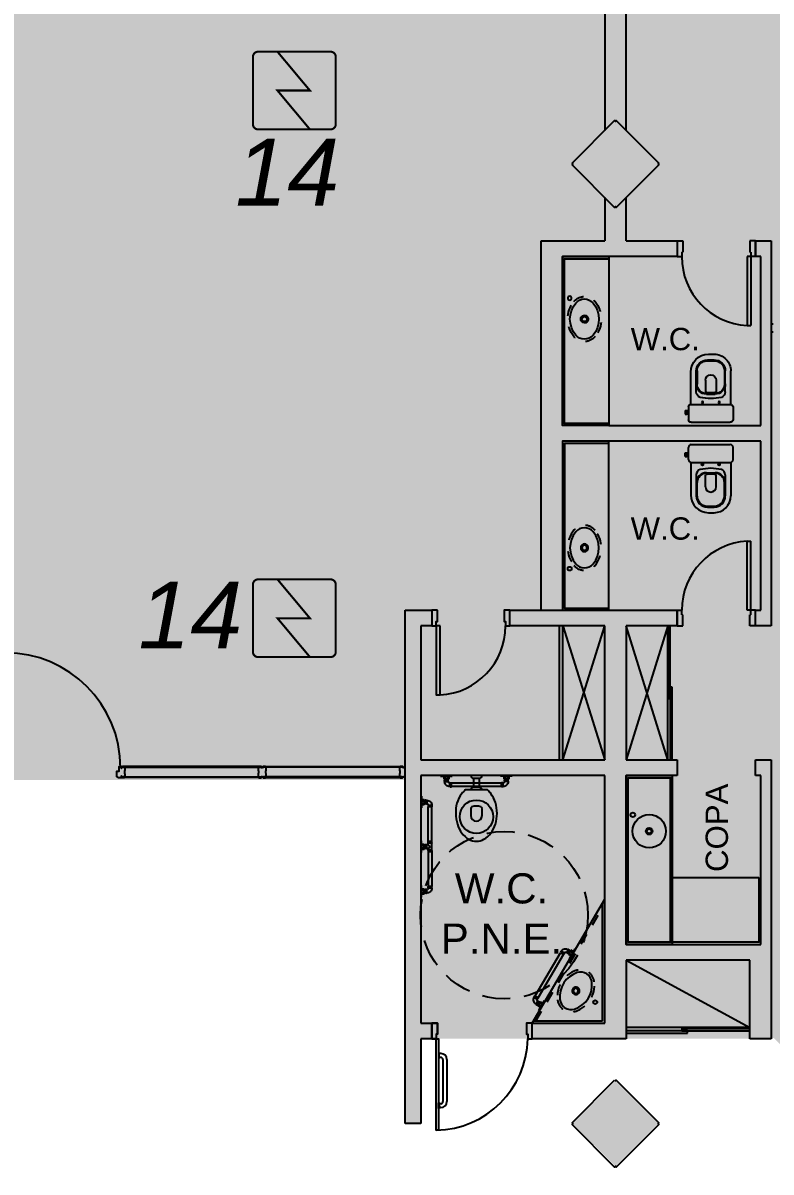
# Model space of a CAD drawing. Header units: metres. Extents: x -331 to 2982, y 362 to 2539.
# Drawn here: x 846.18 to 852.89, y 1326.38 to 1336.68 of the extents above; entities that cross this region are included whole.
import ezdxf

# ---------------------------------------------------------------- set-up
doc = ezdxf.new("R2010")
doc.units = ezdxf.units.M
for name, pattern in [('DASHED', [0.75, 0.5, -0.25]), ('HIDDEN', [0.375, 0.25, -0.125]), ('XR_BL2_3 PAV$0$HIDDEN', [0.375, 0.25, -0.125])]:
    doc.linetypes.add(name, pattern=pattern)
doc.layers.add('_salas', color=251, linetype='Continuous', plot=False)
for name, color, linetype in [('ALV', 251, 'Continuous'), ('CX', 251, 'Continuous'), ('DET. FUMAÇA', 1, 'Continuous'), ('Detector_antigo', 84, 'Continuous'), ('Est', 251, 'Continuous'), ('Mob', 251, 'Continuous'), ('Texto_Salas', 251, 'Continuous'), ('vid', 251, 'Continuous')]:
    doc.layers.add(name, color=color, linetype=linetype)
doc.styles.add('ARIAL', font='arial.ttf')
doc.styles.add('X3G_ENTITY_1416BAE9', font='arial.ttf', dxfattribs={"height": 0.6})

# ---------------------------------------------------------------- blocks, each defined once
blk = doc.blocks.new('W_BARRA_VASO_3ART2')
at = {"layer": 'Mob', "color": 0}
for p, q in [((0, 0), (0, -0.006)), ((0.103, 0), (0.103, -0.006)), ((0.4, 0), (0.4, -0.006)), ((0.503, 0), (0.503, -0.006)), ((0.8, 0), (0.8, -0.006)), ((0.903, 0), (0.903, -0.006)), ((0, -0.006), (0.103, -0.006)), ((0.03, -0.006), (0.03, -0.03)), ((0.03, -0.03), (0.073, -0.03)), ((0.035, -0.052), (0.035, -0.04)), ((0.035, -0.04), (0.068, -0.04)), ((0.068, -0.052), (0.035, -0.052)), ((0.035, -0.052), (0.036, -0.055)), ((0.036, -0.03), (0.036, -0.04)), ((0.036, -0.055), (0.067, -0.055)), ((0.041, -0.006), (0.041, -0.03)), ((0.062, -0.006), (0.062, -0.03)), ((0.067, -0.03), (0.067, -0.04)), ((0.068, -0.052), (0.067, -0.055)), ((0.068, -0.052), (0.068, -0.04)), ((0.073, -0.006), (0.073, -0.03)), ((0.083, -0.067), (0.081, -0.068)), ((0.081, -0.1), (0.081, -0.068)), ((0.083, -0.101), (0.081, -0.1)), ((0.083, -0.067), (0.083, -0.101)), ((0.083, -0.067), (0.095, -0.067)), ((0.083, -0.101), (0.095, -0.101)), ((0.095, -0.101), (0.095, -0.067)), ((0.405, -0.068), (0.095, -0.068)), ((0.405, -0.1), (0.095, -0.1)), ((0.503, -0.006), (0.4, -0.006)), ((0.405, -0.101), (0.405, -0.067)), ((0.417, -0.067), (0.405, -0.067)), ((0.417, -0.101), (0.405, -0.101)), ((0.417, -0.067), (0.417, -0.101)), ((0.417, -0.067), (0.42, -0.068)), ((0.417, -0.101), (0.42, -0.1)), ((0.42, -0.1), (0.42, -0.068)), ((0.436, -0.068), (0.42, -0.068)), ((0.483, -0.1), (0.42, -0.1)), ((0.43, -0.006), (0.43, -0.03)), ((0.473, -0.03), (0.43, -0.03)), ((0.435, -0.051), (0.435, -0.039)), ((0.468, -0.039), (0.435, -0.039)), ((0.435, -0.051), (0.436, -0.054)), ((0.435, -0.051), (0.468, -0.051)), ((0.436, -0.03), (0.436, -0.039)), ((0.467, -0.054), (0.436, -0.054)), ((0.436, -0.068), (0.436, -0.054)), ((0.441, -0.006), (0.441, -0.03)), ((0.462, -0.006), (0.462, -0.03)), ((0.467, -0.03), (0.467, -0.039)), ((0.468, -0.051), (0.467, -0.054)), ((0.467, -0.068), (0.467, -0.054)), ((0.483, -0.068), (0.467, -0.068)), ((0.468, -0.051), (0.468, -0.039)), ((0.473, -0.006), (0.473, -0.03)), ((0.486, -0.067), (0.483, -0.068)), ((0.483, -0.1), (0.483, -0.068)), ((0.486, -0.101), (0.483, -0.1)), ((0.486, -0.067), (0.486, -0.101)), ((0.486, -0.067), (0.498, -0.067)), ((0.486, -0.101), (0.498, -0.101)), ((0.498, -0.101), (0.498, -0.067)), ((0.498, -0.068), (0.808, -0.068)), ((0.498, -0.1), (0.808, -0.1)), ((0.903, -0.006), (0.8, -0.006)), ((0.808, -0.101), (0.808, -0.067)), ((0.82, -0.067), (0.808, -0.067)), ((0.82, -0.101), (0.808, -0.101)), ((0.82, -0.067), (0.82, -0.101)), ((0.82, -0.067), (0.822, -0.068)), ((0.82, -0.101), (0.822, -0.1)), ((0.822, -0.1), (0.822, -0.068)), ((0.83, -0.006), (0.83, -0.03)), ((0.873, -0.03), (0.83, -0.03)), ((0.868, -0.04), (0.835, -0.04)), ((0.835, -0.052), (0.835, -0.04)), ((0.835, -0.052), (0.868, -0.052)), ((0.835, -0.052), (0.836, -0.055)), ((0.836, -0.03), (0.836, -0.04)), ((0.867, -0.055), (0.836, -0.055)), ((0.841, -0.006), (0.841, -0.03)), ((0.862, -0.006), (0.862, -0.03)), ((0.867, -0.03), (0.867, -0.04)), ((0.868, -0.052), (0.867, -0.055)), ((0.868, -0.052), (0.868, -0.04)), ((0.873, -0.006), (0.873, -0.03))]:
    blk.add_line(p, q, dxfattribs=at)
for centre, radius, start, end in [((0.081, -0.055), 0.0453, 179.998, 270.002), ((0.081, -0.055), 0.0136, 179.5263, 270), ((0.452, -0.062), 0.0172, 202.6199, 337.3801), ((0.822, -0.055), 0.0136, 270, 0.4737), ((0.822, -0.055), 0.0453, 269.998, 0.002)]:
    blk.add_arc(centre, radius, start, end, dxfattribs=at)
blk = doc.blocks.new('DEF')
at = {"layer": 'Mob', "color": 0}
for p, q in [((0, 0.641), (0.006, 0.641)), ((0.006, 0.641), (0.006, 0.538)), ((0, 0.538), (0.006, 0.538)), ((0.006, 0.611), (0.03, 0.611)), ((0.006, 0.6), (0.03, 0.6)), ((0.006, 0.578), (0.03, 0.578)), ((0.006, 0.567), (0.03, 0.567)), ((0.03, 0.611), (0.03, 0.567)), ((0.03, 0.605), (0.04, 0.605)), ((0.03, 0.573), (0.04, 0.573)), ((0.04, 0.606), (0.04, 0.573)), ((0.052, 0.606), (0.04, 0.606)), ((0.052, 0.573), (0.04, 0.573)), ((0.052, 0.573), (0.052, 0.606)), ((0.052, 0.606), (0.055, 0.605)), ((0.052, 0.573), (0.055, 0.573)), ((0.055, 0.605), (0.055, 0.573)), ((0.067, 0.557), (0.068, 0.56)), ((0.067, 0.557), (0.101, 0.557)), ((0.067, 0.557), (0.067, 0.545)), ((0.101, 0.545), (0.067, 0.545)), ((0.1, 0.56), (0.068, 0.56)), ((0.068, 0.095), (0.068, 0.545)), ((0.101, 0.557), (0.1, 0.56)), ((0.1, 0.095), (0.1, 0.545)), ((0.101, 0.557), (0.101, 0.545)), ((0, 0.103), (0.006, 0.103)), ((0.006, 0), (0.006, 0.103)), ((0, 0), (0.006, 0)), ((0.006, 0.073), (0.03, 0.073)), ((0.006, 0.062), (0.03, 0.062)), ((0.006, 0.041), (0.03, 0.041)), ((0.006, 0.03), (0.03, 0.03)), ((0.03, 0.03), (0.03, 0.073)), ((0.03, 0.067), (0.04, 0.067)), ((0.03, 0.036), (0.04, 0.036)), ((0.052, 0.068), (0.04, 0.068)), ((0.04, 0.035), (0.04, 0.068)), ((0.052, 0.035), (0.04, 0.035)), ((0.052, 0.068), (0.052, 0.035)), ((0.052, 0.068), (0.055, 0.067)), ((0.052, 0.035), (0.055, 0.036)), ((0.055, 0.036), (0.055, 0.067)), ((0.101, 0.095), (0.067, 0.095)), ((0.067, 0.083), (0.067, 0.095)), ((0.067, 0.083), (0.101, 0.083)), ((0.067, 0.083), (0.068, 0.081)), ((0.1, 0.081), (0.068, 0.081)), ((0.101, 0.083), (0.1, 0.081)), ((0.101, 0.083), (0.101, 0.095))]:
    blk.add_line(p, q, dxfattribs=at)
for centre, radius, start, end in [((0.055, 0.56), 0.0136, 0, 90.4737), ((0.055, 0.56), 0.0453, 359.998, 90.002), ((0.055, 0.081), 0.0136, 269.5263, 0), ((0.055, 0.081), 0.0453, 269.998, 0.002)]:
    blk.add_arc(centre, radius, start, end, dxfattribs=at)
blk = doc.blocks.new('XR_BL2_3 PAV$0$VOG13')
at = {"layer": 'Mob'}
for p, q in [((-23, -8.8), (-21.5, -8.8)), ((-23, -12.2), (-23, -8.8)), ((-21.5, -12.2), (-21.5, -8.8)), ((-21.5, -9), (-20, -9)), ((-20, -15), (-20, -4)), ((-17.5, -1.5), (17.5, -1.5)), ((20, -15), (20, -4)), ((-23, -12.2), (-21.5, -12.2)), ((-21.5, -12), (-20, -12)), ((-18, -17.4), (-18, -46.5)), ((-17.5, -17.5), (17.5, -17.5)), ((18, -17.4), (18, -47.5)), ((-13, -28.6), (-13, -35.9)), ((-4.8, -39.2), (-4.8, -28.6)), ((-3.8, -26.7), (3.8, -26.7)), ((-3.8, -27.1), (3.8, -27.1)), ((4.8, -39.2), (4.8, -28.6)), ((13, -28.6), (13, -35.9)), ((-13, -35.9), (-13, -47.5)), ((-12.2, -47.6), (-12.2, -35.6)), ((12.2, -47.6), (12.2, -35.6)), ((13, -35.9), (13, -47.5)), ((-3.3, -56.6), (3.2, -56.6)), ((-3, -57.5), (3, -57.5)), ((-2, -62.5), (3, -62.5))]:
    blk.add_line(p, q, dxfattribs=at)
for centre in [(-7.5, -19.4), (7.5, -19.4)]:
    blk.add_circle(centre, 0.75, dxfattribs=at)
for centre, radius, start, end in [((-17.5, -4), 2.5, 90, 180), ((17.5, -4), 2.5, 0, 90), ((-17.5, -15), 2.5, 180, 270), ((17.5, -15), 2.5, 270, 0), ((-7.8, -28.7), 5.19, 109.3784, 179.5279), ((-3.8, -35.9), 9.2, 90, 180), ((-3.8, -35.6), 8.5, 90, 180), ((5.6, -107.1), 84.6, 93.7724, 100.2788), ((-0.9, -40.3), 12.4, 85.9075, 108.4979), ((-5.6, -107.1), 84.6, 79.7212, 86.2276), ((0.9, -40.3), 12.4, 71.5021, 94.0925), ((3.8, -35.9), 9.2, 0, 90), ((3.8, -35.6), 8.5, 0, 90), ((7.8, -28.7), 5.19, 0.4721, 70.6216), ((0, -39.2), 4.8, 180, 0), ((-2, -46.5), 16, 180, 270), ((-3, -47.5), 10, 180, 270), ((-3.3, -47.6), 9, 180, 270), ((3, -47.5), 10, 270, 0), ((3, -47.5), 15, 270, 0), ((3.2, -47.6), 9, 270, 0)]:
    blk.add_arc(centre, radius, start, end, dxfattribs=at)
blk = doc.blocks.new('XR_BL2_3 PAV$0$CUB_EMB_L5917')
at = {"layer": 'Mob', "linetype": 'XR_BL2_3 PAV$0$HIDDEN', "ltscale": 0.05}
for points in [[(0.157, 0.292, 0.358975), (-0.157, 0.292)], [(-0.157, 0.292, 0.471699), (-0.157, 0.103)], [(0.157, 0.103, 0.472393), (0.157, 0.292)], [(-0.157, 0.103, 0.359179), (0.157, 0.103)]]:
    blk.add_lwpolyline(points, format="xyb", dxfattribs=at)
at = {"layer": 'Mob'}
for points in [[(0.143, 0.276, 0.358974), (-0.143, 0.276)], [(-0.143, 0.276, 0.471701), (-0.143, 0.119)], [(0, 0.22, 1), (0, 0.175)], [(0, 0.175, 1), (0, 0.22)], [(0.143, 0.119, 0.472527), (0.143, 0.276)], [(-0.143, 0.119, 0.359169), (0.143, 0.119)]]:
    blk.add_lwpolyline(points, format="xyb", dxfattribs=at)
blk.add_lwpolyline([(0.034, 0.198, 1.732057), (-0.017, 0.168, 0.577348)], format="xyb", close=True, dxfattribs=at)
blk.add_circle((0.187, 0.065), 0.0175, dxfattribs=at)
blk = doc.blocks.new('Detector de fumaça')
at = {"layer": 'DET. FUMAÇA', "linetype": 'Continuous', "lineweight": 15, "const_width": 0.0187}
blk.add_lwpolyline([(774.599, 539.816), (775.249, 539.816, -0.414214), (775.296, 539.769), (775.296, 539.167, -0.414214), (775.249, 539.12), (774.599, 539.12, -0.414214), (774.553, 539.167), (774.553, 539.769, -0.414214)], format="xyb", close=True, dxfattribs=at)
blk.add_lwpolyline([(774.773, 539.816), (775.064, 539.468), (774.773, 539.468), (775.064, 539.12)], dxfattribs=at)

msp = doc.modelspace()

# ---------------------------------------------------------------- hatches: boundary and pattern name
at = {"layer": '_salas', "transparency": 33554559}
h = msp.add_hatch(color=256, dxfattribs=at)
h.dxf.hatch_style = 1
h.paths.add_polyline_path([(870.379, 1337.729), (851.629, 1337.729), (851.629, 1339.284), (851.299, 1339.284), (851.299, 1337.729), (840.564, 1337.729), (840.564, 1339.284), (840.234, 1339.284), (840.234, 1337.729), (765.239, 1337.729), (765.239, 1326.38), (765.429, 1326.38), (765.429, 1326.577), (765.615, 1326.764), (769.35, 1326.765), (769.383, 1326.773), (769.434, 1326.814), (770.192, 1327.57), (770.205, 1327.583), (770.229, 1327.574), (771.624, 1327.574), (773.019, 1327.574), (773.043, 1327.583), (773.056, 1327.57), (773.814, 1326.814), (773.866, 1326.773), (773.898, 1326.765), (777.527, 1326.765), (777.867, 1326.425), (777.874, 1326.432), (778.221, 1326.765), (781.85, 1326.765), (781.882, 1326.773), (781.934, 1326.814), (782.692, 1327.57), (782.705, 1327.583), (782.729, 1327.574), (784.124, 1327.574), (785.519, 1327.574), (785.543, 1327.583), (785.556, 1327.57), (786.314, 1326.814), (786.365, 1326.773), (786.398, 1326.765), (790.027, 1326.765), (790.367, 1326.425), (790.374, 1326.432), (790.721, 1326.765), (794.35, 1326.765), (794.382, 1326.773), (794.434, 1326.814), (795.191, 1327.57), (795.205, 1327.583), (795.229, 1327.574), (796.624, 1327.574), (798.019, 1327.574), (798.043, 1327.583), (798.056, 1327.57), (798.814, 1326.814), (798.865, 1326.773), (798.898, 1326.765), (802.527, 1326.765), (802.867, 1326.425), (802.874, 1326.432), (803.221, 1326.765), (806.85, 1326.765), (806.882, 1326.773), (806.934, 1326.814), (807.691, 1327.57), (807.705, 1327.583), (807.729, 1327.574), (809.124, 1327.574), (810.519, 1327.574), (810.543, 1327.583), (810.556, 1327.57), (811.314, 1326.814), (811.365, 1326.773), (811.398, 1326.765), (815.027, 1326.765), (815.367, 1326.425), (815.374, 1326.432), (815.721, 1326.765), (819.35, 1326.765), (819.382, 1326.773), (819.434, 1326.814), (820.191, 1327.57), (820.204, 1327.583), (820.229, 1327.574), (821.624, 1327.574), (823.019, 1327.574), (823.043, 1327.583), (823.056, 1327.57), (823.814, 1326.814), (823.865, 1326.773), (823.898, 1326.765), (827.528, 1326.765), (827.867, 1326.425), (827.874, 1326.432), (828.221, 1326.765), (831.85, 1326.765), (831.883, 1326.773), (831.935, 1326.814), (832.692, 1327.57), (832.705, 1327.583), (832.729, 1327.574), (834.124, 1327.574), (835.519, 1327.574), (835.544, 1327.583), (835.557, 1327.57), (836.314, 1326.814), (836.366, 1326.773), (836.398, 1326.765), (840.042, 1326.765), (840.374, 1326.432), (840.756, 1326.814), (840.474, 1327.096), (840.474, 1328.054), (841.234, 1328.054), (841.234, 1329.894), (849.608, 1329.894), (849.608, 1326.814), (849.748, 1326.814), (849.748, 1327.574), (851.494, 1327.574), (852.889, 1327.574), (852.913, 1327.583), (852.926, 1327.57), (853.684, 1326.814), (853.736, 1326.773), (853.768, 1326.765), (857.397, 1326.765), (857.737, 1326.425), (857.744, 1326.432), (858.091, 1326.765), (861.72, 1326.765), (861.752, 1326.773), (861.804, 1326.814), (862.562, 1327.57), (862.575, 1327.583), (862.599, 1327.574), (863.994, 1327.574), (865.389, 1327.574), (865.413, 1327.583), (865.426, 1327.57), (866.184, 1326.814), (866.235, 1326.773), (866.268, 1326.765), (870.003, 1326.764), (870.189, 1326.577), (870.189, 1326.38), (870.379, 1326.38), (870.379, 1326.38)])
h = msp.add_hatch(color=256, dxfattribs=at)
h.dxf.hatch_style = 1
h.paths.add_polyline_path([(834.124, 1327.196), (833.742, 1326.814), (834.124, 1326.432), (834.506, 1326.814)])
h.paths.add_polyline_path([(845.626, 1326.814), (845.244, 1327.196), (844.862, 1326.814), (845.244, 1326.432)])
h.paths.add_polyline_path([(851.494, 1327.196), (851.112, 1326.814), (851.494, 1326.432), (851.876, 1326.814)])
h.paths.add_polyline_path([(863.994, 1326.432), (864.376, 1326.814), (863.994, 1327.196), (863.612, 1326.814)])

# ---------------------------------------------------------------- linework, layer by layer
at = {"layer": 'ALV', "color": 251}
for p, q in [((850.829, 1334.724), (851.399, 1334.724)), ((850.829, 1331.414), (850.829, 1334.724)), ((851.589, 1334.724), (852.049, 1334.724)), ((852.049, 1334.724), (852.049, 1334.584)), ((852.749, 1334.584), (852.749, 1334.724)), ((852.749, 1334.724), (852.889, 1334.724)), ((852.889, 1334.724), (852.889, 1331.274)), ((852.049, 1334.584), (851.019, 1334.584)), ((851.019, 1334.584), (851.019, 1333.069)), ((852.799, 1334.584), (852.749, 1334.584)), ((852.799, 1333.069), (852.799, 1334.584)), ((851.434, 1333.069), (852.799, 1333.069)), ((851.019, 1332.929), (851.019, 1331.414)), ((852.799, 1332.929), (851.434, 1332.929)), ((852.799, 1331.414), (852.799, 1332.929)), ((849.608, 1326.814), (849.608, 1331.414)), ((849.608, 1331.414), (849.608, 1331.414)), ((849.608, 1331.414), (849.848, 1331.414)), ((849.848, 1331.414), (849.848, 1331.274)), ((850.548, 1331.274), (850.548, 1331.414)), ((850.548, 1331.414), (852.049, 1331.414)), ((852.049, 1331.414), (852.049, 1331.274)), ((852.749, 1331.274), (852.749, 1331.414)), ((852.749, 1331.414), (852.799, 1331.414)), ((849.848, 1331.274), (849.748, 1331.274)), ((849.748, 1331.274), (849.748, 1330.074)), ((851.399, 1331.274), (850.548, 1331.274)), ((851.399, 1330.074), (851.399, 1331.274)), ((852.049, 1331.274), (851.589, 1331.274)), ((851.589, 1331.274), (851.589, 1330.074)), ((852.889, 1331.274), (852.749, 1331.274)), ((849.748, 1330.074), (851.399, 1330.074)), ((851.589, 1330.074), (852.049, 1330.074)), ((852.049, 1330.074), (852.049, 1329.934)), ((852.749, 1329.934), (852.749, 1330.074)), ((852.749, 1330.074), (852.889, 1330.074)), ((852.889, 1330.074), (852.889, 1327.574)), ((851.399, 1329.934), (849.748, 1329.934)), ((849.748, 1329.934), (849.748, 1327.714)), ((851.399, 1327.714), (851.399, 1329.934)), ((852.049, 1329.934), (851.589, 1329.934)), ((851.589, 1329.934), (851.589, 1328.419)), ((852.799, 1329.934), (852.749, 1329.934)), ((852.799, 1328.419), (852.799, 1329.934)), ((851.589, 1328.419), (852.799, 1328.419)), ((852.699, 1328.279), (851.589, 1328.279)), ((851.589, 1328.279), (851.589, 1327.574)), ((852.699, 1327.574), (852.699, 1328.279)), ((849.748, 1327.714), (849.848, 1327.714)), ((849.848, 1327.714), (849.848, 1327.574)), ((850.748, 1327.574), (850.748, 1327.714)), ((850.748, 1327.714), (851.399, 1327.714)), ((849.848, 1327.574), (849.748, 1327.574)), ((849.748, 1327.574), (849.748, 1326.814)), ((851.589, 1327.574), (850.748, 1327.574)), ((852.889, 1327.574), (852.699, 1327.574)), ((849.748, 1326.814), (849.608, 1326.814))]:
    msp.add_line(p, q, dxfattribs=at)
for points in [[(851.589, 1335.715), (851.589, 1337.689), (851.629, 1337.689), (851.629, 1339.274), (851.619, 1339.274), (851.619, 1339.284), (851.309, 1339.284), (851.309, 1339.274), (851.299, 1339.274), (851.299, 1337.689), (851.339, 1337.689), (851.339, 1337.539), (851.399, 1337.539), (851.399, 1335.715)], [(851.399, 1335.113), (851.399, 1334.724)], [(851.589, 1334.724), (851.589, 1335.113)]]:
    msp.add_lwpolyline(points, dxfattribs=at)
at = {"layer": 'CX'}
for p, q in [((852.049, 1334.724), (852.049, 1334.584)), ((852.049, 1334.724), (852.099, 1334.724)), ((852.099, 1334.724), (852.099, 1334.624)), ((852.699, 1334.724), (852.699, 1334.624)), ((852.749, 1334.724), (852.699, 1334.724)), ((852.749, 1334.724), (852.749, 1334.584)), ((852.049, 1334.584), (852.089, 1334.584)), ((852.089, 1334.624), (852.099, 1334.624)), ((852.089, 1334.624), (852.089, 1334.584)), ((852.674, 1334.584), (852.674, 1333.965)), ((852.709, 1334.584), (852.674, 1334.584)), ((852.709, 1334.624), (852.699, 1334.624)), ((852.709, 1334.624), (852.709, 1334.584)), ((852.709, 1334.584), (852.709, 1333.965)), ((852.749, 1334.584), (852.709, 1334.584)), ((852.674, 1333.965), (852.709, 1333.965)), ((852.674, 1331.414), (852.674, 1332.033)), ((852.674, 1332.033), (852.709, 1332.033)), ((852.709, 1331.414), (852.709, 1332.033)), ((852.049, 1331.274), (852.049, 1331.414)), ((852.049, 1331.414), (852.089, 1331.414)), ((852.089, 1331.374), (852.089, 1331.414)), ((852.089, 1331.374), (852.099, 1331.374)), ((852.099, 1331.274), (852.099, 1331.374)), ((852.709, 1331.414), (852.674, 1331.414)), ((852.699, 1331.274), (852.699, 1331.374)), ((852.709, 1331.374), (852.699, 1331.374)), ((852.709, 1331.374), (852.709, 1331.414)), ((852.749, 1331.414), (852.709, 1331.414)), ((852.749, 1331.274), (852.749, 1331.414)), ((852.049, 1331.274), (852.099, 1331.274)), ((852.749, 1331.274), (852.699, 1331.274))]:
    msp.add_line(p, q, dxfattribs=at)
at = {"layer": 'CX', "color": 251}
for p, q in [((849.928, 1327.442), (849.913, 1327.442)), ((849.928, 1327.407), (849.913, 1327.407)), ((849.948, 1327.387), (849.948, 1327.012)), ((849.983, 1327.387), (849.983, 1327.012)), ((849.928, 1326.992), (849.913, 1326.992)), ((849.928, 1326.957), (849.913, 1326.957))]:
    msp.add_line(p, q, dxfattribs=at)
at = {"layer": 'CX', "color": 251, "linetype": 'Continuous'}
msp.add_lwpolyline([(852.907, 1333.979), (852.889, 1333.979), (852.889, 1333.913), (852.889, 1333.909), (852.907, 1333.909)], dxfattribs=at)
at = {"layer": 'CX', "color": 251}
for points in [[(849.898, 1331.414), (849.848, 1331.414), (849.848, 1331.274), (849.888, 1331.274), (849.888, 1331.314), (849.898, 1331.314)], [(850.548, 1331.414), (850.498, 1331.414), (850.498, 1331.314), (850.508, 1331.314), (850.508, 1331.274), (850.548, 1331.274)], [(849.923, 1331.274), (849.888, 1331.274), (849.888, 1330.655), (849.923, 1330.655)], [(849.848, 1327.714), (849.898, 1327.714), (849.898, 1327.614), (849.888, 1327.614), (849.888, 1327.574), (849.848, 1327.574)], [(850.748, 1327.714), (850.698, 1327.714), (850.698, 1327.614), (850.708, 1327.614), (850.708, 1327.574), (850.748, 1327.574)], [(849.888, 1327.574), (849.908, 1327.574), (849.908, 1326.754), (849.888, 1326.754)], [(849.913, 1327.449), (849.908, 1327.449), (849.908, 1327.399), (849.913, 1327.399)], [(849.913, 1326.949), (849.908, 1326.949), (849.908, 1326.999), (849.913, 1326.999)]]:
    msp.add_lwpolyline(points, close=True, dxfattribs=at)
for points in [[(847.065, 1329.92), (847.065, 1329.927), (847.063, 1329.927), (847.063, 1329.918, -0.422579), (847.059, 1329.913), (847.04, 1329.913, -0.414214), (847.024, 1329.929), (847.024, 1329.971, -0.414214), (847.026, 1329.973), (847.033, 1329.973), (847.032, 1329.971), (847.038, 1329.971), (847.036, 1329.973), (847.044, 1329.973), (847.044, 1330.013, -0.414214), (847.046, 1330.015), (847.058, 1330.015, -0.414214), (847.063, 1330.01), (847.063, 1329.999), (847.065, 1329.999), (847.065, 1330.009, -0.439162), (847.071, 1330.015), (847.089, 1330.015, -0.414214), (847.09, 1330.014), (847.09, 1330.014), (847.075, 1330.014), (847.075, 1330.007), (847.089, 1330.007, -0.322891), (847.095, 1330.001), (847.095, 1329.981, -0.13729), (847.094, 1329.978), (847.093, 1329.976, 0.13729), (847.092, 1329.973), (847.092, 1329.964), (847.092, 1329.955, 0.13729), (847.093, 1329.953), (847.094, 1329.95, -0.13729), (847.095, 1329.948), (847.095, 1329.927, -0.322891), (847.089, 1329.922), (847.075, 1329.922), (847.075, 1329.915), (847.09, 1329.915), (847.09, 1329.914, -0.414214), (847.089, 1329.913), (847.071, 1329.913, -0.439162)], [(848.329, 1330.006), (848.325, 1330.006, 0.414214), (848.322, 1330.003), (848.322, 1330.009, 0.439162), (848.316, 1330.015), (848.298, 1330.015, 0.414214), (848.297, 1330.014), (848.297, 1330.014), (848.312, 1330.014), (848.312, 1330.007), (848.297, 1330.007, 0.322891), (848.292, 1330.001), (848.292, 1329.981, 0.13729), (848.292, 1329.978), (848.294, 1329.976, -0.13729), (848.295, 1329.973), (848.295, 1329.964), (848.295, 1329.955, -0.13729), (848.294, 1329.953), (848.292, 1329.95, 0.13729), (848.292, 1329.948), (848.292, 1329.927, 0.322891), (848.297, 1329.922), (848.312, 1329.922), (848.312, 1329.915), (848.297, 1329.915), (848.297, 1329.914, 0.414214), (848.298, 1329.913), (848.316, 1329.913, 0.439162), (848.322, 1329.92), (848.322, 1329.925, 0.414214), (848.325, 1329.922), (848.329, 1329.922, 0.414214), (848.332, 1329.925), (848.332, 1329.92, 0.439162), (848.338, 1329.913), (848.356, 1329.913, 0.414214), (848.357, 1329.914), (848.357, 1329.915), (848.342, 1329.915), (848.342, 1329.922), (848.357, 1329.922, 0.322891), (848.363, 1329.927), (848.363, 1329.948, 0.13729), (848.362, 1329.95), (848.36, 1329.953, -0.13729), (848.36, 1329.955), (848.36, 1329.964), (848.36, 1329.973, -0.13729), (848.36, 1329.976), (848.362, 1329.978, 0.13729), (848.363, 1329.981), (848.363, 1330.001, 0.322891), (848.357, 1330.007), (848.342, 1330.007), (848.342, 1330.014), (848.357, 1330.014), (848.357, 1330.014, 0.414214), (848.356, 1330.015), (848.338, 1330.015, 0.439162), (848.332, 1330.009), (848.332, 1330.003, 0.414214)], [(849.608, 1330.006), (849.593, 1330.006, 0.414214), (849.59, 1330.003), (849.59, 1330.009, 0.439162), (849.584, 1330.015), (849.566, 1330.015, 0.414214), (849.565, 1330.014), (849.565, 1330.014), (849.58, 1330.014), (849.58, 1330.007), (849.565, 1330.007, 0.322891), (849.559, 1330.001), (849.559, 1329.981, 0.13729), (849.56, 1329.978), (849.561, 1329.976, -0.13729), (849.562, 1329.973), (849.562, 1329.964), (849.562, 1329.955, -0.13729), (849.561, 1329.953), (849.56, 1329.95, 0.13729), (849.559, 1329.948), (849.559, 1329.927, 0.322891), (849.565, 1329.922), (849.58, 1329.922), (849.58, 1329.915), (849.565, 1329.915), (849.565, 1329.914, 0.414214), (849.566, 1329.913), (849.584, 1329.913, 0.439162), (849.59, 1329.92), (849.59, 1329.925, 0.414214), (849.593, 1329.922), (849.608, 1329.922)]]:
    msp.add_lwpolyline(points, format="xyb", close=True, dxfattribs=at)
msp.add_lwpolyline([(849.898, 1327.614), (849.898, 1327.714), (849.848, 1327.714), (849.848, 1327.574), (849.888, 1327.574)], dxfattribs=at)
at = {"layer": 'CX', "color": 251, "true_color": 0x606060}
for centre, start, end in [((852.709, 1334.584), 180, 266.7638), ((852.709, 1331.414), 93.2362, 180)]:
    msp.add_arc(centre, 0.62, start, end, dxfattribs=at)
at = {"layer": 'CX', "color": 251}
for centre, radius, start, end in [((849.888, 1331.274), 0.62, 273.2362, 0), ((846.027, 1330.003), 1.03, 0, 90), ((849.872, 1327.59), 0.836, 271.0931, 358.9069), ((849.928, 1327.387), 0.055, 0, 90), ((849.928, 1327.387), 0.02, 0, 90), ((849.928, 1327.012), 0.055, 270, 0), ((849.928, 1327.012), 0.02, 270, 0)]:
    msp.add_arc(centre, radius, start, end, dxfattribs=at)
at = {"layer": 'Est', "color": 251}
for points in [[(851.494, 1335.032), (851.494, 1335.032), (851.487, 1335.025), (851.105, 1335.407), (851.112, 1335.414), (851.105, 1335.421), (851.487, 1335.803), (851.494, 1335.796), (851.494, 1335.796)], [(851.494, 1335.032), (851.494, 1335.032), (851.501, 1335.025), (851.883, 1335.407), (851.876, 1335.414), (851.883, 1335.421), (851.501, 1335.803), (851.494, 1335.796), (851.494, 1335.796)]]:
    msp.add_lwpolyline(points, dxfattribs=at)
msp.add_lwpolyline([(851.487, 1327.203), (851.494, 1327.196), (851.501, 1327.203), (851.883, 1326.821), (851.876, 1326.814), (851.883, 1326.807), (851.501, 1326.425), (851.494, 1326.432), (851.487, 1326.425), (851.105, 1326.807), (851.112, 1326.814), (851.105, 1326.821)], close=True, dxfattribs=at)
at = {"layer": 'Mob', "color": 251}
for p, q in [((850.994, 1330.074), (850.994, 1331.274)), ((851.024, 1330.074), (851.024, 1331.274)), ((851.024, 1330.074), (851.399, 1331.274)), ((851.024, 1331.274), (851.399, 1330.074)), ((851.964, 1330.074), (851.589, 1331.274)), ((851.964, 1331.274), (851.589, 1330.074)), ((851.964, 1330.074), (851.964, 1331.274)), ((850.223, 1329.909), (850.223, 1329.829)), ((850.272, 1329.909), (850.272, 1329.829)), ((852.004, 1329.019), (852.779, 1329.019)), ((850.748, 1327.714), (851.399, 1328.824)), ((851.379, 1327.734), (851.379, 1328.79)), ((851.589, 1328.279), (852.699, 1327.674)), ((850.759, 1327.734), (851.379, 1327.734)), ((852.699, 1327.674), (851.589, 1327.674))]:
    msp.add_line(p, q, dxfattribs=at)
at = {"layer": 'Mob', "color": 251, "ltscale": 0.05}
msp.add_line((851.984, 1329.914), (851.984, 1328.439), dxfattribs=at)
at = {"layer": 'Mob', "color": 251, "linetype": 'DASHED', "ltscale": 0.05}
msp.add_line((850.782, 1327.734), (851.379, 1328.751), dxfattribs=at)
at = {"layer": 'Mob', "color": 251}
for points in [[(851.434, 1333.069), (851.434, 1333.069), (851.019, 1333.069), (851.019, 1334.584), (851.434, 1334.584), (851.434, 1333.069)], [(851.434, 1333.089), (851.039, 1333.089), (851.039, 1334.564), (851.434, 1334.564)], [(851.434, 1332.929), (851.434, 1332.929), (851.019, 1332.929), (851.019, 1331.414), (851.434, 1331.414), (851.434, 1332.929)], [(851.434, 1332.909), (851.039, 1332.909), (851.039, 1331.434), (851.434, 1331.434)], [(852.004, 1328.419), (852.004, 1328.419), (851.589, 1328.419), (851.589, 1329.934), (852.004, 1329.934), (852.004, 1328.419)], [(852.779, 1329.019), (852.779, 1328.439), (851.609, 1328.439), (851.609, 1329.914), (852.004, 1329.914)]]:
    msp.add_lwpolyline(points, dxfattribs=at)
for points in [[(851.984, 1331.274), (851.964, 1331.274), (851.964, 1330.624), (851.984, 1330.624)], [(852.004, 1330.724), (851.984, 1330.724), (851.984, 1330.074), (852.004, 1330.074)], [(852.139, 1327.624), (852.139, 1327.644), (851.589, 1327.644), (851.589, 1327.624)], [(852.699, 1327.644), (852.699, 1327.664), (852.089, 1327.664), (852.089, 1327.644)]]:
    msp.add_lwpolyline(points, close=True, dxfattribs=at)
for points in [[(850.198, 1329.934, 0.414214), (850.223, 1329.909), (850.273, 1329.909, 0.414483), (850.297, 1329.934)], [(850.297, 1329.804, 0.414483), (850.273, 1329.829), (850.223, 1329.829, 0.414214), (850.198, 1329.804)]]:
    msp.add_lwpolyline(points, format="xyb", dxfattribs=at)
for points in [[(850.347, 1329.804), (850.148, 1329.804, 0.056984), (850.117, 1329.771, 0.085116), (850.073, 1329.685, 0.090221), (850.063, 1329.594, 0.074494), (850.077, 1329.496, 0.085116), (850.117, 1329.418, 0.106255), (850.18, 1329.362, 0.128271), (850.248, 1329.344, 0.128271), (850.315, 1329.362, 0.106255), (850.378, 1329.418, 0.085116), (850.418, 1329.496, 0.074494), (850.433, 1329.594, 0.074494), (850.418, 1329.693, 0.085116), (850.378, 1329.771, 0.056984)], [(850.298, 1329.639, 0.326276), (850.287, 1329.653, 0.155871), (850.208, 1329.653, 0.326276), (850.198, 1329.639), (850.198, 1329.574, 1), (850.298, 1329.574)]]:
    msp.add_lwpolyline(points, format="xyb", close=True, dxfattribs=at)
for centre, radius in [((850.248, 1329.564), 0.15), ((851.65, 1329.581), 0.0203), ((851.797, 1329.434), 0.15), ((851.797, 1329.434), 0.0303), ((851.797, 1329.434), 0.0203), ((851.313, 1327.902), 0.0175)]:
    msp.add_circle(centre, radius, dxfattribs=at)
at = {"layer": 'Mob', "color": 251, "linetype": 'HIDDEN'}
msp.add_circle((850.497, 1328.682), 0.75, dxfattribs=at)
at = {"layer": 'Mob', "color": 251, "linetype": 'DASHED', "ltscale": 0.05}
for centre, radius, start, end in [((851.22, 1327.953), 0.247, 107.905, 186.8924), ((851.182, 1328.07), 0.123, 6.9339, 107.9467), ((851.059, 1328.055), 0.247, 287.905, 6.9338), ((851.097, 1327.938), 0.123, 186.8272, 287.9702)]:
    msp.add_arc(centre, radius, start, end, dxfattribs=at)
at = {"layer": 'Mob', "color": 251}
for centre, radius, start, end in [((851.22, 1327.953), 0.225, 107.8994, 186.8867), ((851.182, 1328.07), 0.102, 6.936, 107.9491), ((851.059, 1328.055), 0.225, 287.905, 6.9318), ((851.139, 1328.004), 0.0336, 357.3983, 237.3987), ((851.139, 1328.004), 0.0227, 147.3987, 327.3987), ((851.139, 1328.004), 0.0227, 327.3987, 147.3987), ((851.139, 1328.004), 0.0336, 237.3987, 357.3983), ((851.097, 1327.938), 0.102, 186.802, 287.97)]:
    msp.add_arc(centre, radius, start, end, dxfattribs=at)
at = {"layer": 'vid', "color": 251}
for p, q in [((848.312, 1330.014), (847.075, 1330.014)), ((848.342, 1330.014), (849.58, 1330.014)), ((849.58, 1330.014), (849.58, 1330.008)), ((847.075, 1330.008), (848.312, 1330.008)), ((847.075, 1329.921), (848.312, 1329.921)), ((848.312, 1329.915), (847.075, 1329.915)), ((849.58, 1330.008), (848.342, 1330.008)), ((849.58, 1329.921), (848.342, 1329.921)), ((848.342, 1329.915), (849.58, 1329.915)), ((849.58, 1329.915), (849.58, 1329.921))]:
    msp.add_line(p, q, dxfattribs=at)

# ---------------------------------------------------------------- block references
at = {"layer": 'DET. FUMAÇA', "linetype": 'Continuous', "lineweight": 0}
for p in [(73.691, 796.604), (73.691, 791.875)]:
    msp.add_blockref('Detector de fumaça', p, dxfattribs=at)
at = {"layer": 'Mob', "color": 251, "extrusion": (0, 0, -1), "zscale": -1, "rotation": 90}
msp.add_blockref('XR_BL2_3 PAV$0$CUB_EMB_L5917', (-851.019, 1334.024), dxfattribs=at)
at = {"layer": 'Mob', "color": 251, "extrusion": (0, 0, -1), "xscale": 0.01000000000021828, "yscale": 0.01000000000021828, "zscale": -0.01000000000021828, "rotation": 180}
msp.add_blockref('XR_BL2_3 PAV$0$VOG13', (-852.349, 1333.084), dxfattribs=at)
at = {"layer": 'Mob', "color": 251, "xscale": 0.01000000000021828, "yscale": 0.01000000000021828, "zscale": 0.01000000000021828}
msp.add_blockref('XR_BL2_3 PAV$0$VOG13', (852.349, 1332.914), dxfattribs=at)
at = {"layer": 'Mob', "color": 251, "rotation": 270}
msp.add_blockref('XR_BL2_3 PAV$0$CUB_EMB_L5917', (851.019, 1331.974), dxfattribs=at)
at = {"layer": 'Mob', "color": 251, "xscale": -1}
for name, p, rotation in [('DEF', (850.568, 1329.934), 89.99999999999999), ('W_BARRA_VASO_3ART2', (849.748, 1329.747), 89.99999999999999), ('DEF', (850.812, 1327.825), 329.5897437351599)]:
    msp.add_blockref(name, p, dxfattribs=dict(at, rotation=rotation))

# ---------------------------------------------------------------- texts
at = {"layer": 'Detector_antigo', "linetype": 'Continuous', "lineweight": 0, "char_height": 0.6, "attachment_point": 1, "style": 'X3G_ENTITY_1416BAE9'}
for insert in [(848.086, 1335.641), (847.217, 1331.672)]:
    msp.add_mtext_dynamic_manual_height_columns('{\\fArial|b0|i1|c0|p34;14}', width=13.3188, gutter_width=2.5, heights=[0], dxfattribs=dict(at, insert=insert))
at = {"layer": 'Texto_Salas', "color": 251, "width": 2.2626, "style": 'ARIAL'}
for s, insert, char_height, attachment_point in [('W.C.', (851.941, 1333.945), 0.2, 2), ('W.C.', (851.941, 1332.247), 0.2, 2), ('W.C.\\PP.N.E.', (850.473, 1328.337), 0.27, 8)]:
    msp.add_mtext(s, dxfattribs=dict(at, insert=insert, char_height=char_height, attachment_point=attachment_point))
at = {"layer": 'Texto_Salas', "color": 251, "insert": (852.303, 1329.465), "char_height": 0.2, "width": 2.2626, "attachment_point": 2, "rotation": 90, "style": 'ARIAL'}
msp.add_mtext('COPA', dxfattribs=at)

doc.saveas('drawing.dxf')
